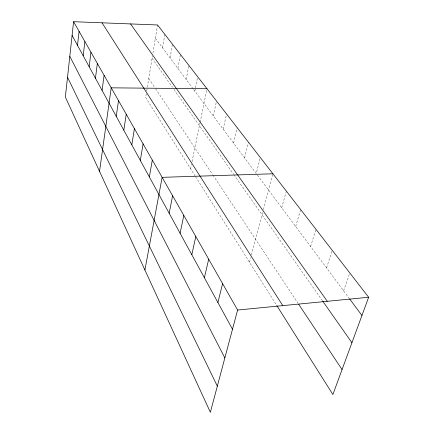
<?xml version="1.0" encoding="UTF-8"?>
<svg xmlns="http://www.w3.org/2000/svg" width="434" height="434" viewBox="0 0 434 434"><rect width="100%" height="100%" fill="white"/><g stroke="black" fill="none" stroke-linecap="round" stroke-linejoin="round"><path stroke-width="0.33" stroke-dasharray="2.17 1.63" d="M146.28 93.543L145.634 97.487L195.213 176.139M146.714 90.918L152.399 56.339M152.936 53.1L157.558 24.977M162.538 47.794L164.828 34.351M170.036 57.852L172.444 44.181M177.897 68.409L180.441 54.494M186.153 79.493L188.844 65.333M194.839 91.145L195.354 88.525M195.484 87.869L197.682 76.731M190.564 168.766L191.502 164.193M192.04 161.578L199.955 123.039M200.085 122.383L206.991 88.742M213.327 115.965L216.517 101.03M223.184 129.191L226.564 113.99M233.584 143.155L237.176 127.677M244.586 157.916L248.405 142.162M259.971 158.79L256.234 173.551L193.651 89.556M249.447 262.179L250.662 257.595M251.362 254.975L262.727 212.183M263.416 209.589L272.926 173.79M281.709 207.75L286.353 191.106M295.684 226.505L300.654 209.562M310.592 246.517L315.93 229.261M326.531 267.908L332.27 250.342M343.609 290.834L349.799 272.953M155.383 38.192L193.26 89.024M257.427 175.157L349.196 298.326M152.079 58.286L172.499 87.348M174.034 89.529L233.487 174.142M233.866 174.685L322.495 300.816M148.764 78.44L154.499 87.077M155.573 88.693L212.589 174.577M212.964 175.135L297.952 303.149M195.571 176.709L276.393 304.923"/><path stroke-width="0.65" d="M73.596 21.7L65.355 97.07L210.371 412.3L237.61 310.028L73.596 21.7L157.558 24.977L368.645 297.263L332.878 394.533L276.751 305.498M77.507 45.369L79.097 31.373M83.192 55.78L84.874 41.528M89.165 66.722L90.95 52.21M95.453 78.239L97.346 63.451M102.077 90.37L104.095 75.31M99.527 171.349L111.212 87.831L206.991 88.742M116.231 116.301L118.52 100.666M123.804 130.167L126.24 114.245M131.817 144.847L134.415 128.621M140.312 160.406L143.095 143.871M149.339 176.931L152.312 160.081M144.902 269.986L162.132 177.338L272.926 173.79M169.173 213.262L172.607 195.75M180.105 233.286L183.804 215.443M191.812 254.725L195.81 236.546M204.376 277.744L208.705 259.217M217.901 302.509L222.599 283.641M237.61 310.028L368.645 297.263M349.592 298.863L361.956 315.458M130.558 23.924L327.279 301.294M322.874 301.359L351.931 342.719M298.69 304.261L342.057 369.578M102.023 22.812L282.773 305.628M72.093 35.458L232.494 329.238M69.809 56.355L224.845 357.952M67.514 77.295L217.336 386.162"/></g></svg>
